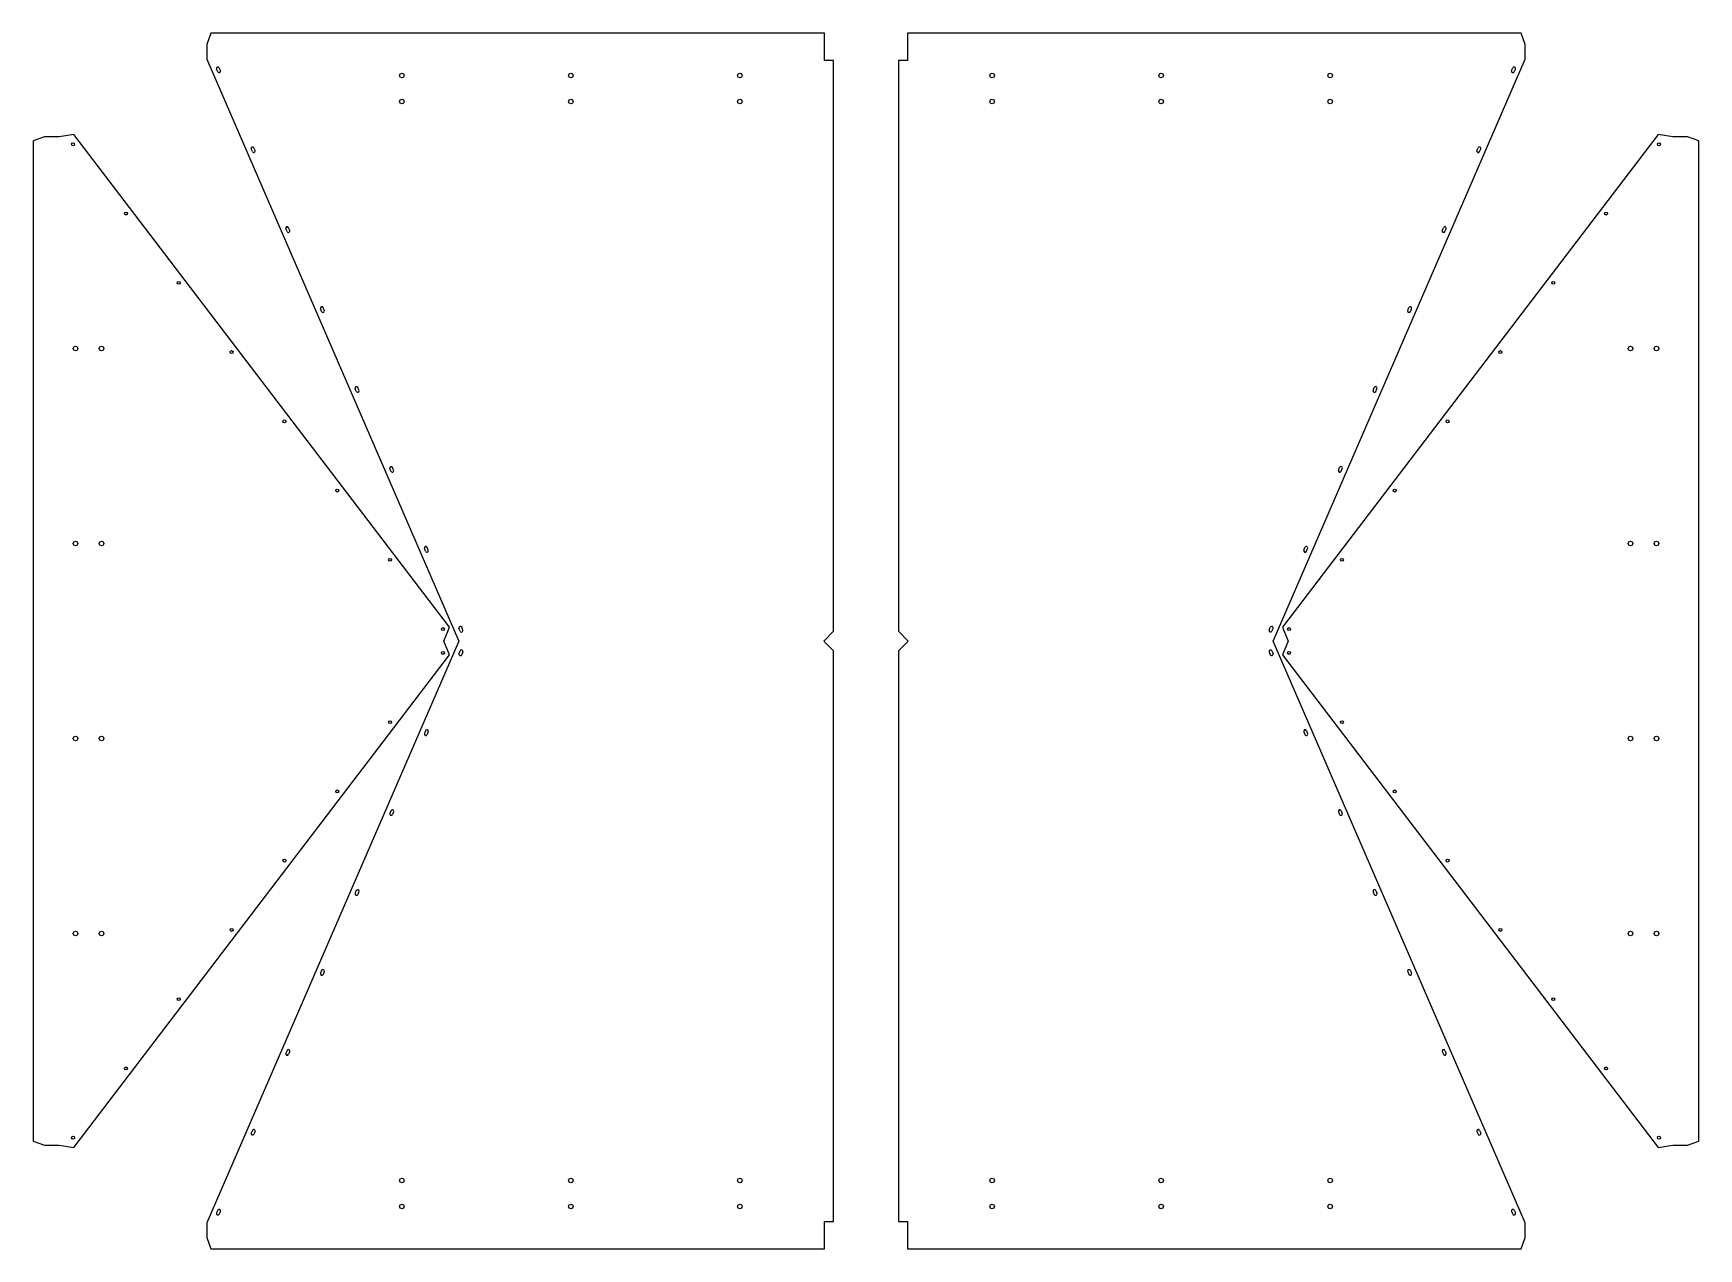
# Model space of a CAD drawing. Header units: millimetres. Extents: x -267 to 2295, y -935 to 935.
import ezdxf

# ---------------------------------------------------------------- set-up
doc = ezdxf.new("R2010")
doc.units = ezdxf.units.MM

msp = doc.modelspace()

# ---------------------------------------------------------------- linework, layer by layer
for p, q in [((6, 934.8969), (0, 917.8969)), ((950, 934.8969), (6, 934.8969)), ((950, 892.8969), (950, 934.8969)), ((1078, 934.8969), (1078, 892.8969)), ((2022, 934.8969), (1078, 934.8969)), ((2028, 917.8969), (2022, 934.8969)), ((0, 917.8969), (0, 894.8969)), ((2028, 894.8969), (2028, 917.8969)), ((0, 894.8969), (387.7409, 0)), ((16.7167, 875.8089), (14.9276, 879.9379)), ((20.8458, 877.5979), (19.0567, 881.727)), ((964, 892.8969), (950, 892.8969)), ((964, 15), (964, 892.8969)), ((1078, 892.8969), (1064, 892.8969)), ((1064, 892.8969), (1064, 15)), ((1640.2591, 0), (2028, 894.8969)), ((2007.1542, 877.5979), (2008.9433, 881.727)), ((2011.2833, 875.8089), (2013.0724, 879.9379)), ((-250.0258, 775.4752), (-267.0258, 769.4752)), ((-267.0258, 769.4752), (-267.0258, -769.4752)), ((-227.0258, 775.4752), (-250.0258, 775.4752)), ((-204.8543, 779.3846), (-227.0258, 775.4752)), ((373.3579, 21.2755), (-204.8543, 779.3846)), ((2232.8543, 779.3846), (1654.6421, 21.2755)), ((2255.0258, 775.4752), (2232.8543, 779.3846)), ((2278.0258, 775.4752), (2255.0258, 775.4752)), ((2295.0258, 769.4752), (2278.0258, 775.4752)), ((2295.0258, -769.4752), (2295.0258, 769.4752)), ((69.9906, 752.854), (68.2015, 756.9831)), ((74.1196, 754.6431), (72.3306, 758.7721)), ((1953.8804, 754.6431), (1955.6694, 758.7721)), ((1958.0094, 752.854), (1959.7985, 756.9831)), ((123.2644, 629.8992), (121.4754, 634.0282)), ((127.3935, 631.6882), (125.6045, 635.8173)), ((1900.6065, 631.6882), (1902.3955, 635.8173)), ((1904.7356, 629.8992), (1906.5246, 634.0282)), ((180.6674, 508.7334), (178.8783, 512.8624)), ((1847.3326, 508.7334), (1849.1217, 512.8624)), ((176.5383, 506.9443), (174.7493, 511.0734)), ((1851.4617, 506.9443), (1853.2507, 511.0734)), ((229.8122, 383.9895), (228.0231, 388.1186)), ((233.9413, 385.7785), (232.1522, 389.9076)), ((1794.0587, 385.7785), (1795.8478, 389.9076)), ((1798.1878, 383.9895), (1799.9769, 388.1186)), ((283.0861, 261.0346), (281.297, 265.1637)), ((287.2151, 262.8237), (285.4261, 266.9528)), ((1740.7849, 262.8237), (1742.5739, 266.9528)), ((1744.9139, 261.0346), (1746.703, 265.1637)), ((336.3599, 138.0798), (334.5709, 142.2089)), ((340.489, 139.8688), (338.7, 143.9979)), ((1687.511, 139.8688), (1689.3, 143.9979)), ((1691.6401, 138.0798), (1693.4291, 142.2089)), ((387.7409, 0), (0, -894.8969)), ((364.4316, 0), (373.3579, 21.2755)), ((373.3579, -21.2755), (364.4316, 0)), ((389.6338, 15.1249), (387.8448, 19.254)), ((393.7629, 16.914), (391.9738, 21.0431)), ((949, 0), (964, 15)), ((964, -15), (949, 0)), ((1064, 15), (1079, 0)), ((1079, 0), (1064, -15)), ((1634.2371, 16.914), (1636.0262, 21.0431)), ((1638.3662, 15.1249), (1640.1552, 19.254)), ((2028, -894.8969), (1640.2591, 0)), ((1654.6421, 21.2755), (1663.5684, 0)), ((1663.5684, 0), (1654.6421, -21.2755)), ((-204.8543, -779.3846), (373.3579, -21.2755)), ((389.6338, -15.1249), (387.8448, -19.254)), ((393.7629, -16.914), (391.9738, -21.0431)), ((964, -892.8969), (964, -15)), ((1064, -15), (1064, -892.8969)), ((1634.2371, -16.914), (1636.0262, -21.0431)), ((1638.3662, -15.1249), (1640.1552, -19.254)), ((1654.6421, -21.2755), (2232.8543, -779.3846)), ((336.3599, -138.0798), (334.5709, -142.2089)), ((340.489, -139.8688), (338.7, -143.9979)), ((1687.511, -139.8688), (1689.3, -143.9979)), ((1691.6401, -138.0798), (1693.4291, -142.2089)), ((283.0861, -261.0346), (281.297, -265.1637)), ((287.2151, -262.8237), (285.4261, -266.9528)), ((1740.7849, -262.8237), (1742.5739, -266.9528)), ((1744.9139, -261.0346), (1746.703, -265.1637)), ((229.8122, -383.9895), (228.0231, -388.1186)), ((1798.1878, -383.9895), (1799.9769, -388.1186)), ((233.9413, -385.7785), (232.1522, -389.9076)), ((1794.0587, -385.7785), (1795.8478, -389.9076)), ((176.5383, -506.9443), (174.7493, -511.0734)), ((180.6674, -508.7334), (178.8783, -512.8624)), ((1847.3326, -508.7334), (1849.1217, -512.8624)), ((1851.4617, -506.9443), (1853.2507, -511.0734)), ((123.2644, -629.8992), (121.4754, -634.0282)), ((127.3935, -631.6882), (125.6045, -635.8173)), ((1900.6065, -631.6882), (1902.3955, -635.8173)), ((1904.7356, -629.8992), (1906.5246, -634.0282)), ((69.9906, -752.854), (68.2015, -756.9831)), ((74.1196, -754.6431), (72.3306, -758.7721)), ((1953.8804, -754.6431), (1955.6694, -758.7721)), ((1958.0094, -752.854), (1959.7985, -756.9831)), ((-267.0258, -769.4752), (-250.0258, -775.4752)), ((-250.0258, -775.4752), (-227.0258, -775.4752)), ((-227.0258, -775.4752), (-204.8543, -779.3846)), ((2232.8543, -779.3846), (2255.0258, -775.4752)), ((2255.0258, -775.4752), (2278.0258, -775.4752)), ((2278.0258, -775.4752), (2295.0258, -769.4752)), ((0, -894.8969), (0, -917.8969)), ((16.7167, -875.8089), (14.9276, -879.9379)), ((20.8458, -877.5979), (19.0567, -881.727)), ((950, -934.8969), (950, -892.8969)), ((950, -892.8969), (964, -892.8969)), ((1064, -892.8969), (1078, -892.8969)), ((1078, -892.8969), (1078, -934.8969)), ((2007.1542, -877.5979), (2008.9433, -881.727)), ((2011.2833, -875.8089), (2013.0724, -879.9379)), ((2028, -917.8969), (2028, -894.8969)), ((0, -917.8969), (6, -934.8969)), ((2022, -934.8969), (2028, -917.8969)), ((6, -934.8969), (950, -934.8969)), ((1078, -934.8969), (2022, -934.8969))]:
    msp.add_line(p, q)
for centre, radius in [((300, 869.8969), 3.5), ((560, 869.8969), 3.5), ((820, 869.8969), 3.5), ((1208, 869.8969), 3.5), ((1468, 869.8969), 3.5), ((1728, 869.8969), 3.5), ((300, 829.8969), 3.5), ((560, 829.8969), 3.5), ((820, 829.8969), 3.5), ((1208, 829.8969), 3.5), ((1468, 829.8969), 3.5), ((1728, 829.8969), 3.5), ((-205.7869, 764.1179), 2.25), ((2233.7869, 764.1179), 2.25), ((-124.5233, 657.571), 2.25), ((2152.5233, 657.571), 2.25), ((-43.2597, 551.0242), 2.25), ((2071.2597, 551.0242), 2.25), ((-202.0258, 450), 3.5), ((-162.0258, 450), 3.5), ((38.0039, 444.4774), 2.25), ((1989.9961, 444.4774), 2.25), ((2190.0258, 450), 3.5), ((2230.0258, 450), 3.5), ((119.2675, 337.9305), 2.25), ((1908.7325, 337.9305), 2.25), ((200.5311, 231.3837), 2.25), ((1827.4689, 231.3837), 2.25), ((-202.0258, 150), 3.5), ((-162.0258, 150), 3.5), ((2190.0258, 150), 3.5), ((2230.0258, 150), 3.5), ((281.7947, 124.8369), 2.25), ((1746.2053, 124.8369), 2.25), ((363.0583, 18.2901), 2.25), ((1664.9417, 18.2901), 2.25), ((363.0583, -18.2901), 2.25), ((1664.9417, -18.2901), 2.25), ((281.7947, -124.8369), 2.25), ((1746.2053, -124.8369), 2.25), ((-202.0258, -150), 3.5), ((-162.0258, -150), 3.5), ((2190.0258, -150), 3.5), ((2230.0258, -150), 3.5), ((200.5311, -231.3837), 2.25), ((1827.4689, -231.3837), 2.25), ((119.2675, -337.9305), 2.25), ((1908.7325, -337.9305), 2.25), ((-202.0258, -450), 3.5), ((-162.0258, -450), 3.5), ((38.0039, -444.4774), 2.25), ((1989.9961, -444.4774), 2.25), ((2190.0258, -450), 3.5), ((2230.0258, -450), 3.5), ((-43.2597, -551.0242), 2.25), ((2071.2597, -551.0242), 2.25), ((-124.5233, -657.571), 2.25), ((2152.5233, -657.571), 2.25), ((-205.7869, -764.1179), 2.25), ((2233.7869, -764.1179), 2.25), ((300, -829.8969), 3.5), ((560, -829.8969), 3.5), ((820, -829.8969), 3.5), ((1208, -829.8969), 3.5), ((1468, -829.8969), 3.5), ((1728, -829.8969), 3.5), ((300, -869.8969), 3.5), ((560, -869.8969), 3.5), ((820, -869.8969), 3.5), ((1208, -869.8969), 3.5), ((1468, -869.8969), 3.5), ((1728, -869.8969), 3.5)]:
    msp.add_circle(centre, radius)
for centre, start, end in [((16.9922, 880.8325), 23.4261, 203.4261), ((18.7812, 876.7034), 203.4261, 23.4261), ((2009.2188, 876.7034), 156.5739, 336.5739), ((2011.0078, 880.8325), 336.5739, 156.5739), ((70.266, 757.8776), 23.4261, 203.4261), ((72.0551, 753.7485), 203.4261, 23.4261), ((1955.9449, 753.7485), 156.5739, 336.5739), ((1957.734, 757.8776), 336.5739, 156.5739), ((123.5399, 634.9228), 23.4261, 203.4261), ((125.329, 630.7937), 203.4261, 23.4261), ((1902.671, 630.7937), 156.5739, 336.5739), ((1904.4601, 634.9228), 336.5739, 156.5739), ((176.8138, 511.9679), 23.4261, 203.4261), ((1851.1862, 511.9679), 336.5739, 156.5739), ((178.6028, 507.8388), 203.4261, 23.4261), ((1849.3972, 507.8388), 156.5739, 336.5739), ((230.0877, 389.0131), 23.4261, 203.4261), ((231.8767, 384.884), 203.4261, 23.4261), ((1796.1233, 384.884), 156.5739, 336.5739), ((1797.9123, 389.0131), 336.5739, 156.5739), ((283.3615, 266.0582), 23.4261, 203.4261), ((285.1506, 261.9291), 203.4261, 23.4261), ((1742.8494, 261.9291), 156.5739, 336.5739), ((1744.6385, 266.0582), 336.5739, 156.5739), ((336.6354, 143.1034), 23.4261, 203.4261), ((338.4245, 138.9743), 203.4261, 23.4261), ((1689.5755, 138.9743), 156.5739, 336.5739), ((1691.3646, 143.1034), 336.5739, 156.5739), ((389.9093, 20.1485), 23.4261, 203.4261), ((391.6983, 16.0195), 203.4261, 23.4261), ((1636.3017, 16.0195), 156.5739, 336.5739), ((1638.0907, 20.1485), 336.5739, 156.5739), ((389.9093, -20.1485), 156.5739, 336.5739), ((391.6983, -16.0195), 336.5739, 156.5739), ((1636.3017, -16.0195), 23.4261, 203.4261), ((1638.0907, -20.1485), 203.4261, 23.4261), ((336.6354, -143.1034), 156.5739, 336.5739), ((338.4245, -138.9743), 336.5739, 156.5739), ((1689.5755, -138.9743), 23.4261, 203.4261), ((1691.3646, -143.1034), 203.4261, 23.4261), ((283.3615, -266.0582), 156.5739, 336.5739), ((285.1506, -261.9291), 336.5739, 156.5739), ((1742.8494, -261.9291), 23.4261, 203.4261), ((1744.6385, -266.0582), 203.4261, 23.4261), ((231.8767, -384.884), 336.5739, 156.5739), ((1796.1233, -384.884), 23.4261, 203.4261), ((230.0877, -389.0131), 156.5739, 336.5739), ((1797.9123, -389.0131), 203.4261, 23.4261), ((176.8138, -511.9679), 156.5739, 336.5739), ((178.6028, -507.8388), 336.5739, 156.5739), ((1849.3972, -507.8388), 23.4261, 203.4261), ((1851.1862, -511.9679), 203.4261, 23.4261), ((123.5399, -634.9228), 156.5739, 336.5739), ((125.329, -630.7937), 336.5739, 156.5739), ((1902.671, -630.7937), 23.4261, 203.4261), ((1904.4601, -634.9228), 203.4261, 23.4261), ((70.266, -757.8776), 156.5739, 336.5739), ((72.0551, -753.7485), 336.5739, 156.5739), ((1955.9449, -753.7485), 23.4261, 203.4261), ((1957.734, -757.8776), 203.4261, 23.4261), ((16.9922, -880.8325), 156.5739, 336.5739), ((18.7812, -876.7034), 336.5739, 156.5739), ((2009.2188, -876.7034), 23.4261, 203.4261), ((2011.0078, -880.8325), 203.4261, 23.4261)]:
    msp.add_arc(centre, 2.25, start, end)

doc.saveas('drawing.dxf')
